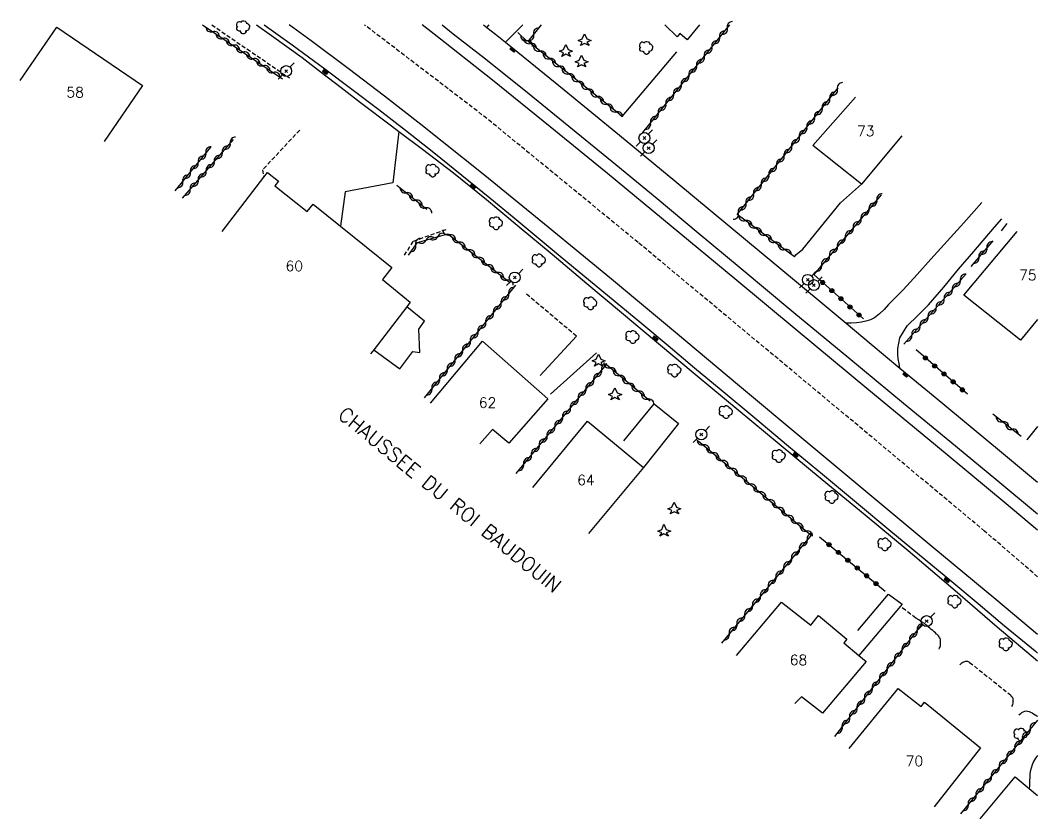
# Model space of a CAD drawing. Header units: millimetres. Extents: x 123007 to 124000, y 125000 to 126001.
# Drawn here: x 123875 to 124000, y 125902.5 to 126000.6 of the extents above; entities that cross this region are included whole.
import ezdxf
from ezdxf.enums import TextEntityAlignment as Align

# ---------------------------------------------------------------- set-up
doc = ezdxf.new("R2010")
doc.units = ezdxf.units.MM
doc.linetypes.add('DASHED', pattern=[0.75, 0.5, -0.25])
doc.layers.get('0').update_dxf_attribs({"linetype": 'CONTINUOUS'})
for name, color, linetype in [('W0001', 6, 'DASHED'), ('W0006', 2, 'CONTINUOUS'), ('W0008', 7, 'CONTINUOUS'), ('W0017', 7, 'CONTINUOUS'), ('W0051', 7, 'CONTINUOUS'), ('W0101', 7, 'CONTINUOUS'), ('W0104', 1, 'CONTINUOUS'), ('W0112', 1, 'DASHED'), ('W0300', 7, 'CONTINUOUS'), ('W0303', 7, 'CONTINUOUS'), ('W0310', 3, 'CONTINUOUS'), ('W0323', 7, 'CONTINUOUS'), ('W0401', 7, 'CONTINUOUS'), ('W0473', 7, 'CONTINUOUS'), ('W0989', 7, 'CONTINUOUS'), ('W0991', 7, 'CONTINUOUS')]:
    doc.layers.add(name, color=color, linetype=linetype)
doc.styles.get("Standard").update_dxf_attribs({"font": 'romans.shx', "width": 0.85})

# ---------------------------------------------------------------- blocks, each defined once
blk = doc.blocks.new('T303')
for p, q in [((-0.77, 0), (-0.28, 0.21)), ((-0.28, -0.21), (-0.77, 0)), ((-0.28, 0.21), (0, 0.83)), ((0, 0.83), (0.28, 0.21)), ((0.28, 0.21), (0.83, 0)), ((0.83, 0), (0.28, -0.21)), ((-0.49, -0.63), (-0.28, -0.21)), ((0, -0.35), (-0.49, -0.63)), ((0.56, -0.63), (0, -0.35)), ((0.28, -0.21), (0.56, -0.63))]:
    blk.add_line(p, q)
blk = doc.blocks.new('T300')
for p, q in [((-0.8, 0.51), (-0.86, 0.34)), ((-0.86, 0.34), (-0.86, 0.17)), ((-0.86, 0.17), (-0.74, 0.06)), ((-0.69, 0.63), (-0.8, 0.51)), ((-0.8, -0.06), (-0.74, 0.06)), ((-0.74, 0.06), (-0.69, 0.11)), ((-0.57, 0.69), (-0.69, 0.63)), ((-0.46, 0.69), (-0.57, 0.69)), ((-0.29, 0.63), (-0.46, 0.69)), ((-0.29, 0.63), (-0.17, 0.74)), ((-0.23, 0.57), (-0.29, 0.63)), ((-0.17, 0.74), (-0.06, 0.8)), ((-0.06, 0.8), (0.06, 0.8)), ((0.06, 0.8), (0.23, 0.74)), ((0.23, 0.74), (0.34, 0.63)), ((0.34, 0.63), (0.4, 0.51)), ((0.46, 0.46), (0.34, 0.46)), ((0.4, 0.51), (0.4, 0.46)), ((0.57, 0.4), (0.46, 0.46)), ((0.57, 0.4), (0.69, 0.29)), ((0.69, 0.29), (0.74, 0.17)), ((0.74, 0.06), (0.69, -0.17)), ((0.74, 0.17), (0.74, 0.06)), ((-0.8, -0.17), (-0.8, -0.06)), ((-0.8, -0.23), (-0.8, -0.17)), ((-0.74, -0.34), (-0.8, -0.23)), ((-0.69, -0.4), (-0.74, -0.34)), ((-0.51, -0.46), (-0.69, -0.4)), ((-0.4, -0.46), (-0.51, -0.46)), ((-0.4, -0.46), (-0.34, -0.46)), ((-0.34, -0.46), (-0.34, -0.4)), ((-0.34, -0.51), (-0.34, -0.46)), ((-0.29, -0.63), (-0.34, -0.51)), ((-0.17, -0.74), (-0.29, -0.63)), ((-0.06, -0.8), (-0.17, -0.74)), ((0.06, -0.8), (-0.06, -0.8)), ((0.17, -0.74), (0.06, -0.8)), ((0.23, -0.69), (0.17, -0.74)), ((0.29, -0.46), (0.23, -0.46)), ((0.29, -0.63), (0.23, -0.69)), ((0.46, -0.4), (0.29, -0.46)), ((0.34, -0.51), (0.29, -0.63)), ((0.34, -0.51), (0.34, -0.46)), ((0.57, -0.34), (0.46, -0.4)), ((0.63, -0.29), (0.57, -0.34)), ((0.69, -0.17), (0.63, -0.29))]:
    blk.add_line(p, q)
blk = doc.blocks.new('T473')
for p, q in [((-0.166667, 0.166667), (0.166667, -0.166667)), ((-0.166667, -0.166667), (0.166667, 0.166667)), ((0.500001, 0.500001), (1.000002, 1.000002)), ((-1.000002, -1.000002), (-0.500001, -0.500001))]:
    blk.add_line(p, q)
blk.add_ellipse((0, 0), major_axis=(0.471405, 0.471405), ratio=1, start_param=5.4977871438, end_param=11.780972451)
blk = doc.blocks.new('T401')
for p, q in [((-0.3, 0.3), (0, 0.3)), ((-0.3, -0.25), (-0.3, 0.3)), ((-0.3, 0.15), (0, 0.15)), ((-0.3, 0), (0, 0)), ((0, 0.3), (0, -0.25)), ((-0.3, -0.15), (0, -0.15)), ((-0.3, -0.25), (-0.3, -0.3)), ((-0.3, -0.3), (0, -0.3)), ((0, -0.3), (0, -0.25))]:
    blk.add_line(p, q)
blk = doc.blocks.new('t323o')
at = {"color": 0, "linetype": 'Continuous'}
for radius in [0.25, 0.15]:
    blk.add_circle((0, 0), radius, dxfattribs=at)
blk = doc.blocks.new('t310o')
at = {"color": 0, "linetype": 'Continuous'}
for centre, start, end in [((-0.5, 0.38), 216.8699, 323.1304), ((0.5, -0.37), 36.8699, 143.1303)]:
    blk.add_arc(centre, 0.625, start, end, dxfattribs=at)

msp = doc.modelspace()

# ---------------------------------------------------------------- linework, layer by layer
at = {"layer": 'W0001'}
msp.add_lwpolyline([(124000, 125932.18), (123993.48, 125937.8), (123972.71, 125955.12), (123950.89, 125973.28), (123932.31, 125988.51), (123917.28, 126000)], dxfattribs=at)
at = {"layer": 'W0006'}
msp.add_lwpolyline([(123926.81, 126000), (123928.19, 125998.92), (123932.13, 125995.81), (123937.5, 125991.52), (123942.84, 125987.2), (123948.17, 125982.85), (123953.23, 125978.67), (123958.27, 125974.47), (123963.32, 125970.27), (123970.05, 125964.68), (123976.79, 125959.09), (123983.53, 125953.51), (123989.19, 125948.85), (123994.85, 125944.18), (124000, 125939.94)], dxfattribs=at)
at = {"layer": 'W0008'}
for points in [[(123904.02, 126000), (123905.86, 125998.71), (123909.61, 125995.98), (123912.01, 125994.15), (123914.39, 125992.3), (123916.77, 125990.46), (123920.59, 125987.59), (123921.51, 125986.91), (123924.42, 125984.73), (123928.21, 125981.82), (123932.28, 125978.53), (123936.3, 125975.18), (123940.32, 125971.81), (123944.59, 125968.24), (123948.86, 125964.65), (123953.14, 125961.07), (123958.16, 125956.89), (123963.2, 125952.71), (123968.23, 125948.53), (123973.52, 125944.16), (123978.81, 125939.79), (123984.09, 125935.4), (123989.57, 125930.74), (123995.03, 125926.06), (124000, 125921.88)], [(123931.91, 126000), (123932.31, 125999.69), (123933.39, 125998.84), (123934.59, 125997.87), (123937.62, 125995.43), (123941.83, 125992.01), (123948.63, 125986.45), (123955.4, 125980.85), (123962.17, 125975.24), (123967.96, 125970.43), (123973.75, 125965.61), (123976.47, 125963.34), (123979.53, 125960.79), (123983.08, 125957.84), (123987.41, 125954.25), (123995.3, 125947.72), (124000, 125943.8)]]:
    msp.add_lwpolyline(points, dxfattribs=at)
at = {"layer": 'W0017'}
for points in [[(123932.31, 125999.69), (123932.58, 126000)], [(123936.74, 126000), (123936.1, 125999.39), (123934.59, 125997.87)], [(123948.65, 125988.97), (123948.95, 125988.76), (123955.64, 125996.7)], [(123921.51, 125986.91), (123920.75, 125980.58), (123914.92, 125979.5), (123914.32, 125975.25)], [(123970.13, 125971.52), (123970.28, 125971.74), (123971.16, 125972.43), (123975.76, 125978.15), (123978.36, 125980.43)], [(123993.16, 125978.19), (123990.93, 125975.68), (123986.88, 125971.21), (123985.18, 125969.33), (123983.46, 125967.46), (123981.69, 125965.64), (123981.14, 125965.05), (123980.58, 125964.48), (123979.96, 125964.01), (123979.44, 125963.78), (123978.9, 125963.61), (123978.34, 125963.48), (123977.72, 125963.4), (123977.1, 125963.37), (123976.47, 125963.34)], [(123983.08, 125957.84), (123982.97, 125958.41), (123982.86, 125958.98), (123982.8, 125959.55), (123982.82, 125960.22), (123982.92, 125960.89), (123983.07, 125961.53), (123983.95, 125963.02), (123985.28, 125964.3), (123986.6, 125965.6), (123988.45, 125967.78), (123990.29, 125969.98), (123992.14, 125972.17), (123994.71, 125975.13), (123995.61, 125976.15)], [(123943.31, 125961.75), (123938.88, 125956.93)], [(123940.12, 125954.63), (123945.78, 125959.72)], [(123949.13, 125948.91), (123952.87, 125953.43), (123955.87, 125951.02), (123951.55, 125945.63)], [(124000, 125950.66), (123998.66, 125949.01), (123998.65, 125949.02)], [(123977.91, 125925.6), (123981.69, 125930.06), (123983.36, 125928.82), (123983.14, 125928.56), (123978.04, 125922.53)], [(124000, 125910.24), (123999.74, 125909.92), (123999.47, 125909.48), (123999.31, 125909.09), (123999.19, 125908.67), (123999.1, 125908.25), (123999.05, 125907.89), (123999.03, 125907.51), (123999.01, 125907.14), (123998.99, 125906.82), (123998.98, 125906.49), (123998.97, 125906.17)]]:
    msp.add_lwpolyline(points, dxfattribs=at)
at = {"layer": 'W0051'}
for points in [[(123904.94, 126000), (123908.37, 125997.55), (123912.41, 125994.59), (123915.73, 125992.1), (123919.03, 125989.59), (123922.31, 125987.05), (123925.79, 125984.31), (123929.24, 125981.54), (123932.68, 125978.75), (123935.65, 125976.31), (123938.6, 125973.85), (123941.55, 125971.39), (123944.82, 125968.7), (123948.09, 125966.01), (123951.35, 125963.31), (123954.61, 125960.6), (123957.85, 125957.87), (123961.1, 125955.15), (123965.24, 125951.7), (123969.39, 125948.25), (123973.54, 125944.8), (123977.75, 125941.3), (123981.97, 125937.81), (123986.18, 125934.31), (123989.44, 125931.6), (123992.69, 125928.89), (123995.94, 125926.18), (123999.68, 125923.08), (124000, 125922.82)], [(124000, 125925.1), (123994.85, 125929.39), (123986.98, 125935.93), (123979.12, 125942.46), (123971.26, 125949.01), (123963.38, 125955.6), (123955.51, 125962.19), (123947.61, 125968.74), (123939.85, 125975.14), (123932.06, 125981.5), (123924.2, 125987.76), (123919.74, 125991.23), (123915.25, 125994.66), (123910.72, 125998.04), (123908.01, 126000)], [(124000, 125937.93), (123995.88, 125941.36), (123987.45, 125948.35), (123979.01, 125955.34), (123970.57, 125962.32), (123962.77, 125968.8), (123954.97, 125975.28), (123947.14, 125981.73), (123940.09, 125987.49), (123933.01, 125993.22), (123925.85, 125998.86), (123924.38, 126000)]]:
    msp.add_lwpolyline(points, dxfattribs=at)
at = {"layer": 'W0101'}
for points in [[(123874.98, 125993.15), (123879.48, 125999.74), (123890.01, 125992.56), (123885.3, 125985.66)], [(123956.93, 125998.18), (123956.02, 125998.94), (123955.69, 125998.55), (123954.17, 126000)], [(123958.45, 126000), (123956.93, 125998.18)], [(123978.36, 125980.43), (123972.39, 125985.18), (123977.61, 125991.13)], [(123983.32, 125986.38), (123978.36, 125980.43)], [(123899.79, 125974.63), (123904.89, 125981.27), (123905.35, 125981.87)], [(123905.35, 125981.87), (123906.69, 125980.79), (123906.26, 125980.24), (123910.22, 125977.06), (123910.95, 125977.96), (123914.32, 125975.25), (123920.62, 125970.19), (123919.47, 125968.7), (123922.9, 125965.94), (123922.46, 125965.37), (123918.42, 125960.09), (123918.03, 125959.59)], [(123997.88, 125961.26), (123990.93, 125966.79), (123997.48, 125974.6)], [(124000, 125963.79), (123997.88, 125961.26)], [(123925.37, 125953.53), (123931.78, 125961.15)], [(123931.78, 125961.15), (123939.82, 125954.07), (123935, 125948.6), (123932.99, 125950.3), (123931.43, 125948.54)], [(123937.95, 125943.17), (123944.7, 125951.31), (123951.55, 125945.63), (123944.82, 125937.5)], [(123962.99, 125922.52), (123968.51, 125929.07), (123972.12, 125926.23), (123973.07, 125927.44), (123976.54, 125924.52), (123976.22, 125924.12), (123976.2, 125924.09), (123978.04, 125922.53), (123978.92, 125921.79)], [(123978.92, 125921.79), (123973.56, 125915.43), (123970.97, 125917.46), (123970.15, 125916.61)], [(123976.84, 125911.09), (123982.54, 125918.06), (123982.87, 125918.48)], [(123982.87, 125918.48), (123985.7, 125916.27), (123986.1, 125916.77), (123992.96, 125911.16), (123987.29, 125903.92)], [(123992.93, 125902.47), (123997.23, 125907.6)], [(123997.23, 125907.6), (123998.97, 125906.17), (124000, 125905.32)]]:
    msp.add_lwpolyline(points, dxfattribs=at)
at = {"layer": 'W0104'}
msp.add_lwpolyline([(123918.42, 125960.09), (123921.63, 125957.73), (123923.23, 125959.85), (123924.07, 125959.75), (123923.96, 125962.61), (123924.66, 125963.59), (123922.46, 125965.37)], dxfattribs=at)
at = {"layer": 'W0112'}
for points in [[(123898.5, 126000), (123908.04, 125993.48)], [(123909.31, 125987.08), (123904.75, 125982.18), (123904.89, 125981.27)], [(123922.18, 125971.7), (123923.3, 125973.44), (123927.49, 125974.93)], [(123943.31, 125961.75), (123937.1, 125966.99)], [(123987.89, 125923.31), (123987.94, 125923.44), (123988, 125923.58), (123988.05, 125923.71), (123988.07, 125923.85), (123988.08, 125924), (123988.08, 125924.15), (123988.07, 125924.3), (123988.05, 125924.46), (123988.01, 125924.61), (123987.95, 125924.72), (123987.89, 125924.82), (123987.82, 125924.92), (123987.74, 125925), (123987.66, 125925.08), (123987.58, 125925.15), (123987.43, 125925.29), (123987.27, 125925.44), (123987.11, 125925.57), (123986.93, 125925.72), (123986.75, 125925.86), (123986.57, 125926.01), (123986.41, 125926.15), (123986.25, 125926.29), (123986.09, 125926.43), (123985.74, 125926.67), (123985.38, 125926.9), (123985.03, 125927.12), (123984.39, 125927.59), (123983.76, 125928.07), (123983.14, 125928.56)], [(123990.44, 125921.38), (123990.52, 125921.46), (123990.61, 125921.53), (123990.7, 125921.6), (123990.81, 125921.68), (123990.93, 125921.74), (123991.05, 125921.79), (123991.16, 125921.82), (123991.27, 125921.83), (123991.38, 125921.82), (123991.47, 125921.78), (123991.56, 125921.73), (123991.64, 125921.67), (123996.66, 125917.67), (123996.76, 125917.54), (123996.86, 125917.42), (123996.93, 125917.29), (123996.96, 125917.18), (123996.97, 125917.06), (123996.97, 125916.94), (123996.96, 125916.84), (123996.95, 125916.75), (123996.94, 125916.65), (123996.9, 125916.51), (123996.85, 125916.38), (123996.8, 125916.25)], [(123997.72, 125915.18), (123997.83, 125915.29), (123997.94, 125915.41), (123998.07, 125915.51), (123998.23, 125915.6), (123998.42, 125915.67), (123998.6, 125915.7), (123998.77, 125915.68), (123998.94, 125915.62), (123999.11, 125915.55), (123999.31, 125915.46), (123999.51, 125915.34), (123999.71, 125915.22), (123999.88, 125915.11), (124000, 125915.03)]]:
    msp.add_lwpolyline(points, dxfattribs=at)
at = {"layer": 'W0310'}
for points in [[(123897.36, 126000), (123907.2, 125993.39)], [(123948.65, 125988.97), (123937.37, 125997.94), (123939.01, 126000)], [(123951.49, 125986.79), (123962.17, 126000)], [(123936.1, 125999.07), (123937.23, 125998.02)], [(123970.13, 125971.52), (123963.07, 125976.7), (123975.5, 125992.25), (123975.5, 125992.25)], [(123893.99, 125979.61), (123898.39, 125984.99)], [(123901.15, 125985.9), (123894.86, 125978.69)], [(123921.24, 125980.31), (123924.95, 125977.35)], [(123980.78, 125979.13), (123972.48, 125969.35)], [(123995.57, 125974.68), (123996.27, 125975.61)], [(123922.69, 125971.72), (123923.79, 125973.27), (123927.51, 125974.34), (123935.08, 125968.4)], [(123991.81, 125970.32), (123994.52, 125973.45)], [(123983.54, 125960.76), (123991.23, 125969.42)], [(123935.84, 125968.01), (123924.61, 125954.17)], [(123952.38, 125953.76), (123946.98, 125958.26), (123946.98, 125958.26), (123935.87, 125944.88)], [(123997.96, 125949.43), (123994.5, 125952.18)], [(123958.27, 125948.91), (123972.15, 125937.32), (123961.13, 125924.05)], [(123975.06, 125912.56), (123985.85, 125926.41)], [(123999.97, 125914.58), (123990.52, 125903.06)]]:
    msp.add_lwpolyline(points, dxfattribs=at)
at = {"layer": 'W0323'}
for points in [[(123972.48, 125969.35), (123978.58, 125963.87)], [(123991.38, 125954.61), (123985.07, 125960.06)], [(123973.2, 125937.09), (123981.28, 125930.41)]]:
    msp.add_lwpolyline(points, dxfattribs=at)

# ---------------------------------------------------------------- block references
at = {"layer": 'W0300'}
for p in [(123902.39, 125999.7), (123951.93, 125997.17), (123925.66, 125982.1), (123933.46, 125975.62), (123938.73, 125971.05), (123945.06, 125965.78), (123950.25, 125961.64), (123955.39, 125957.53), (123961.71, 125952.43), (123968.22, 125947.02), (123974.71, 125941.99), (123981.23, 125936.16), (123989.82, 125929.15), (123996.11, 125923.89), (123997.94, 125912.79)]:
    msp.add_blockref('T300', p, dxfattribs=at)
at = {"layer": 'W0303'}
for p in [(123944.31, 125998.08), (123942.02, 125996.76), (123943.93, 125995.46), (123946.02, 125958.71), (123948.05, 125954.57), (123955.34, 125940.54), (123954.08, 125937.81)]:
    msp.add_blockref('T303', p, dxfattribs=at)
at = {"layer": 'W0310'}
for p, rotation in [((123898.61, 125999.16), 326.1095861074411), ((123938.07, 125998.83), 51.43091176979332), ((123961.87, 125999.62), 51.03257448916877), ((123899.85, 125998.33), 326.1095861074411), ((123937.2, 125998.04), 317.0312881127909), ((123937.65, 125997.71), 141.5351210517776), ((123960.92, 125998.46), 51.03257448916877), ((123901.1, 125997.49), 326.1095861074411), ((123902.34, 125996.65), 326.1095861074411), ((123938.83, 125996.78), 141.5351210517776), ((123959.98, 125997.29), 51.03257448916877), ((123903.59, 125995.82), 326.1095861074411), ((123940, 125995.85), 141.5351210517776), ((123959.04, 125996.12), 51.03257448916877), ((123904.83, 125994.98), 326.1095861074411), ((123906.08, 125994.15), 326.1095861074411), ((123941.17, 125994.91), 141.5351210517776), ((123942.35, 125993.98), 141.5351210517776), ((123957.15, 125993.79), 51.03257448916877), ((123958.09, 125994.96), 51.03257448916877), ((123943.52, 125993.05), 141.5351210517776), ((123956.21, 125992.63), 51.03257448916877), ((123944.7, 125992.11), 141.5351210517776), ((123955.26, 125991.46), 51.03257448916877), ((123975.4, 125992.12), 51.36131303906822), ((123945.87, 125991.18), 141.5351210517776), ((123947.05, 125990.25), 141.5351210517776), ((123954.32, 125990.29), 51.03257448916877), ((123974.46, 125990.95), 51.36131303906822), ((123948.22, 125989.32), 141.5351210517776), ((123953.38, 125989.13), 51.03257448916877), ((123973.53, 125989.77), 51.36131303906822), ((123952.43, 125987.96), 51.03257448916877), ((123972.59, 125988.6), 51.36131303906822), ((123971.65, 125987.43), 51.36131303906822), ((123900.78, 125985.47), 228.8959036963657), ((123969.78, 125985.09), 51.36131303906822), ((123970.72, 125986.26), 51.36131303906822), ((123897.79, 125984.26), 50.70769140961112), ((123899.79, 125984.34), 228.8959036963657), ((123968.84, 125983.92), 51.36131303906822), ((123896.84, 125983.1), 50.70769140961112), ((123898.81, 125983.21), 228.8959036963657), ((123967.91, 125982.74), 51.36131303906822), ((123895.89, 125981.93), 50.70769140961112), ((123897.82, 125982.08), 228.8959036963657), ((123966.97, 125981.57), 51.36131303906822), ((123894.94, 125980.77), 50.70769140961112), ((123896.84, 125980.95), 228.8959036963657), ((123966.03, 125980.4), 51.36131303906822), ((123895.85, 125979.82), 228.8959036963657), ((123922.41, 125979.37), 321.3930075934475), ((123965.1, 125979.23), 51.36131303906822), ((123923.58, 125978.44), 321.3930075934475), ((123964.16, 125978.06), 51.36131303906822), ((123980.25, 125978.5), 229.6545229926209), ((123924.76, 125977.5), 321.3930075934475), ((123963.22, 125976.89), 51.36131303906822), ((123979.27, 125977.36), 229.6545229926209), ((123964.08, 125975.95), 143.7517911536477), ((123977.33, 125975.07), 229.6545229926209), ((123978.3, 125976.21), 229.6545229926209), ((123927.69, 125974.2), 321.8417694271018), ((123965.29, 125975.07), 143.7517911536477), ((123966.5, 125974.18), 143.7517911536477), ((123976.36, 125973.93), 229.6545229926209), ((123923.56, 125972.94), 54.74618789788477), ((123924.85, 125973.57), 16.0793496579792), ((123926.29, 125973.99), 16.0793496579792), ((123928.87, 125973.28), 321.8417694271018), ((123967.71, 125973.29), 143.7517911536477), ((123975.39, 125972.78), 229.6545229926209), ((123993.77, 125972.59), 49.10724862394449), ((123930.05, 125972.35), 321.8417694271018), ((123931.23, 125971.42), 321.8417694271018), ((123968.92, 125972.4), 143.7517911536477), ((123974.42, 125971.64), 229.6545229926209), ((123992.79, 125971.46), 49.10724862394449), ((123932.41, 125970.5), 321.8417694271018), ((123973.45, 125970.5), 229.6545229926209), ((123933.59, 125969.57), 321.8417694271018), ((123934.77, 125968.64), 321.8417694271018), ((123990.51, 125968.61), 48.40220350313758), ((123935, 125966.98), 230.9475246322403), ((123988.52, 125966.36), 48.40220350313758), ((123989.52, 125967.49), 48.40220350313758), ((123934.06, 125965.82), 230.9475246322403), ((123987.53, 125965.24), 48.40220350313758), ((123933.11, 125964.65), 230.9475246322403), ((123986.53, 125964.12), 48.40220350313758), ((123932.17, 125963.49), 230.9475246322403), ((123985.54, 125963), 48.40220350313758), ((123931.22, 125962.32), 230.9475246322403), ((123984.54, 125961.88), 48.40220350313758), ((123930.28, 125961.16), 230.9475246322403), ((123928.39, 125958.83), 230.9475246322403), ((123929.33, 125959.99), 230.9475246322403), ((123927.44, 125957.66), 230.9475246322403), ((123946.41, 125957.57), 230.3096822203879), ((123947.45, 125957.87), 140.222634386983), ((123926.5, 125956.5), 230.9475246322403), ((123945.45, 125956.42), 230.3096822203879), ((123948.6, 125956.91), 140.222634386983), ((123925.55, 125955.33), 230.9475246322403), ((123944.49, 125955.27), 230.3096822203879), ((123949.75, 125955.95), 140.222634386983), ((123943.54, 125954.11), 230.3096822203879), ((123950.91, 125954.99), 140.222634386983), ((123952.06, 125954.03), 140.222634386983), ((123942.58, 125952.96), 230.3096822203879), ((123941.62, 125951.8), 230.3096822203879), ((123940.66, 125950.65), 230.3096822203879), ((123995.67, 125951.24), 141.5364440456921), ((123996.85, 125950.31), 141.5364440456921), ((123939.7, 125949.49), 230.3096822203879), ((123938.75, 125948.34), 230.3096822203879), ((123958.91, 125948.38), 320.1287060184537), ((123937.79, 125947.19), 230.3096822203879), ((123960.07, 125947.42), 320.1287060184537), ((123961.22, 125946.46), 320.1287060184537), ((123936.83, 125946.03), 230.3096822203879), ((123962.37, 125945.49), 320.1287060184537), ((123963.52, 125944.53), 320.1287060184537), ((123964.67, 125943.57), 320.1287060184537), ((123965.82, 125942.61), 320.1287060184537), ((123966.97, 125941.65), 320.1287060184537), ((123968.12, 125940.69), 320.1287060184537), ((123969.27, 125939.73), 320.1287060184537), ((123970.43, 125938.76), 320.1287060184537), ((123971.58, 125937.8), 320.1287060184537), ((123971.67, 125936.74), 230.286769764595), ((123970.71, 125935.59), 230.286769764595), ((123969.75, 125934.44), 230.286769764595), ((123968.79, 125933.28), 230.286769764595), ((123967.84, 125932.13), 230.286769764595), ((123966.88, 125930.97), 230.286769764595), ((123965.92, 125929.82), 230.286769764595), ((123964.96, 125928.67), 230.286769764595), ((123963.04, 125926.36), 230.286769764595), ((123964, 125927.51), 230.286769764595), ((123962.09, 125925.21), 230.286769764595), ((123985.2, 125925.58), 52.08349292440882), ((123984.28, 125924.4), 52.08349292440882), ((123983.35, 125923.21), 52.08349292440882), ((123982.43, 125922.03), 52.08349292440882), ((123981.51, 125920.85), 52.08349292440882), ((123980.59, 125919.66), 52.08349292440882), ((123979.67, 125918.48), 52.08349292440882), ((123978.75, 125917.3), 52.08349292440882), ((123977.82, 125916.11), 52.08349292440882), ((123976.9, 125914.93), 52.08349292440882), ((123975.98, 125913.75), 52.08349292440882), ((123999.08, 125913.5), 230.6351697929468), ((123998.13, 125912.34), 230.6351697929468), ((123996.23, 125910.02), 230.6351697929468), ((123997.18, 125911.18), 230.6351697929468), ((123995.28, 125908.86), 230.6351697929468), ((123994.32, 125907.7), 230.6351697929468), ((123993.37, 125906.54), 230.6351697929468), ((123992.42, 125905.38), 230.6351697929468), ((123991.47, 125904.22), 230.6351697929468)]:
    msp.add_blockref('t310o', p, dxfattribs=dict(at, rotation=rotation))
at = {"layer": 'W0323'}
for p, rotation in [((123973.59, 125968.35), 318.0620842275288), ((123974.71, 125967.35), 318.0620842275288), ((123975.82, 125966.35), 318.0620842275288), ((123976.94, 125965.34), 318.0620842275288), ((123978.06, 125964.34), 318.0620842275288), ((123986.21, 125959.08), 139.1877531234201), ((123987.34, 125958.1), 139.1877531234201), ((123988.48, 125957.12), 139.1877531234201), ((123989.62, 125956.14), 139.1877531234201), ((123990.75, 125955.16), 139.1877531234201), ((123974.36, 125936.14), 320.3882952774903), ((123975.52, 125935.18), 320.3882952774903), ((123976.67, 125934.22), 320.3882952774903), ((123977.83, 125933.27), 320.3882952774903), ((123978.98, 125932.31), 320.3882952774903), ((123980.14, 125931.35), 320.3882952774903)]:
    msp.add_blockref('t323o', p, dxfattribs=dict(at, rotation=rotation))
at = {"layer": 'W0401'}
for p, rotation in [((123935.38, 125996.84), 231.1310233441909), ((123912.34, 125994.09), 232.1649773807474), ((123930.48, 125979.99), 231.0394031866643), ((123952.92, 125961.37), 230.0496814551728), ((123983.66, 125956.9), 230.322233323813), ((123970.14, 125947.02), 230.4210115195897), ((123988.73, 125931.68), 229.6406487465374)]:
    msp.add_blockref('T401', p, dxfattribs=dict(at, rotation=rotation))
at = {"layer": 'W0473'}
for p in [(123907.65, 125994.33), (123951.67, 125986.1), (123952.2, 125984.87), (123935.74, 125968.97), (123971.75, 125968.68), (123972.51, 125968.03), (123958.67, 125949.68), (123986.36, 125926.75)]:
    msp.add_blockref('T473', p, dxfattribs=at)

# ---------------------------------------------------------------- texts
at = {"layer": 'W0989'}
msp.add_text('CHAUSSEE DU ROI BAUDOUIN', height=1.75, rotation=320.7807, dxfattribs=at).set_placement((123913.86, 125951.86))
at = {"layer": 'W0991'}
for s, p in [('58', (123881.72, 125991.71)), ('73', (123978.87, 125986.96)), ('60', (123908.65, 125970.38)), ('75', (123998.8, 125969.26)), ('62', (123932.4, 125953.59)), ('64', (123944.49, 125944.08)), ('68', (123970.61, 125921.97)), ('70', (123984.85, 125909.55))]:
    msp.add_text(s, height=1.25, dxfattribs=at).set_placement(p, align=Align.MIDDLE_CENTER)

doc.saveas('drawing.dxf')
